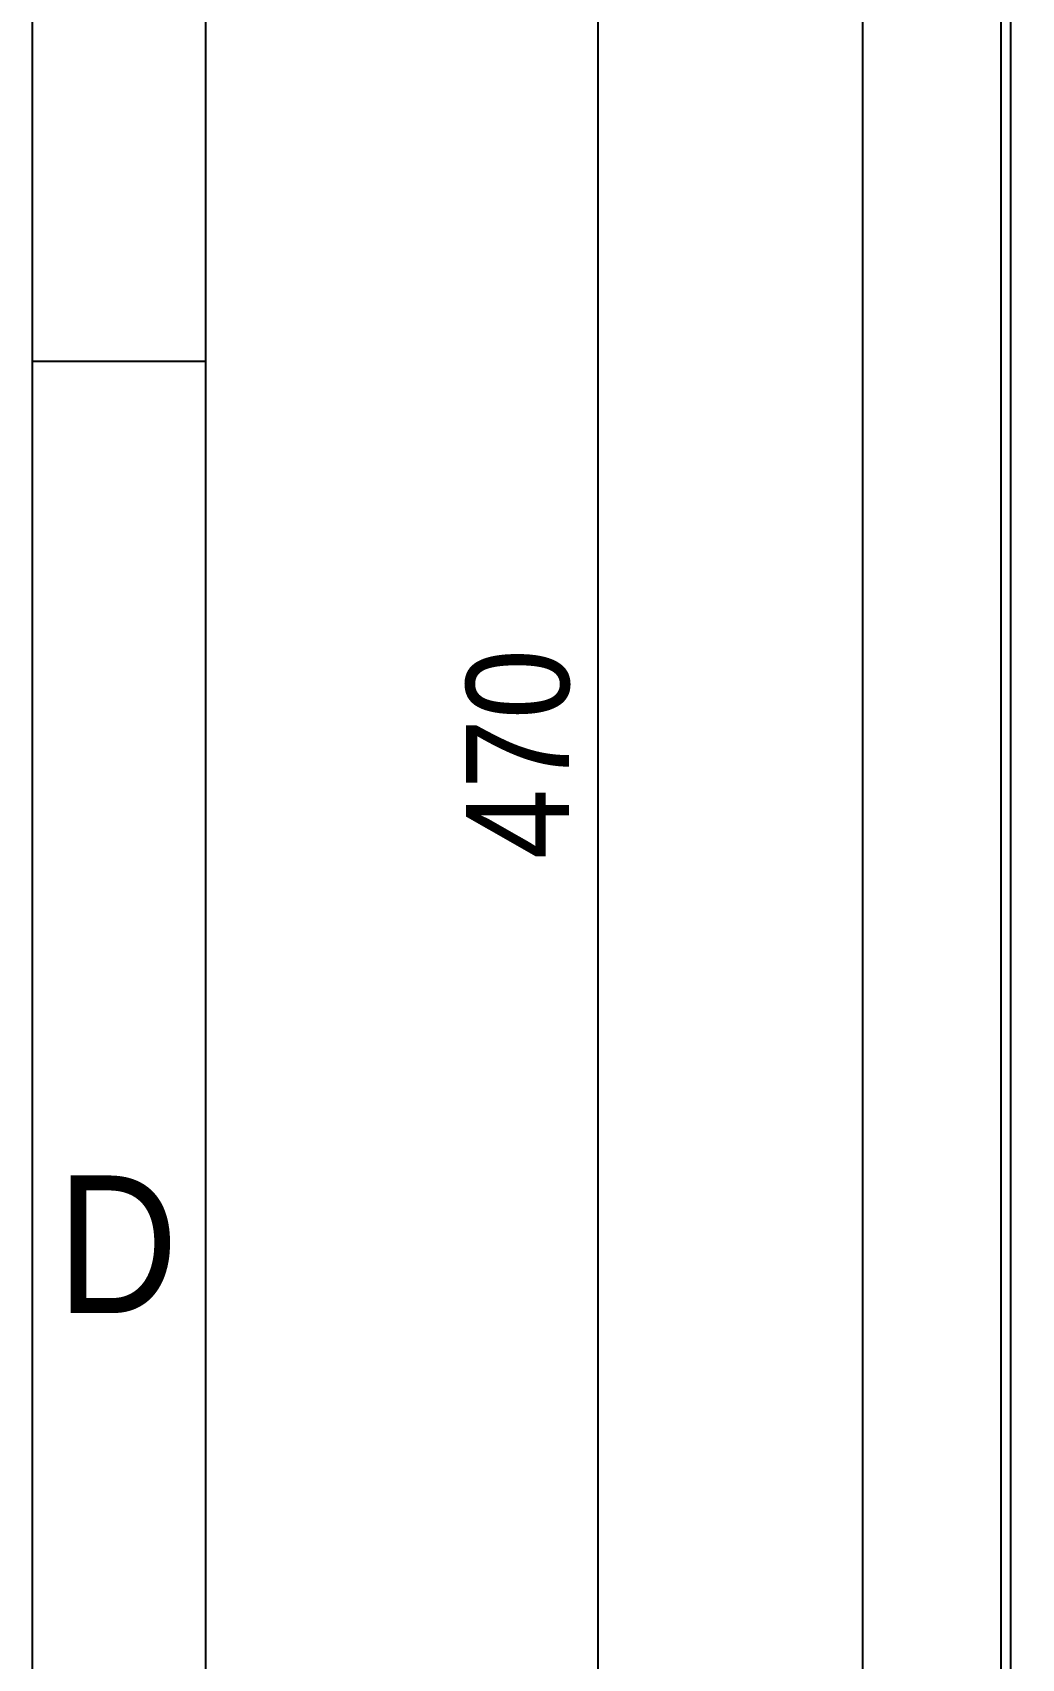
# Model space of a CAD drawing. Extents: x 75 to 2075, y 25 to 1460.
# Drawn here: x 75 to 217.7, y 805.4 to 1040 of the extents above; entities that cross this region are included whole.
import ezdxf

# ---------------------------------------------------------------- set-up
doc = ezdxf.new("R2010")
doc.units = 0
doc.header["$LTSCALE"] = 5
doc.linetypes.add('SLD-KATı', pattern=[0])
doc.layers.get('0').update_dxf_attribs({"linetype": 'CONTINUOUS'})
doc.styles.add('SLDTEXTSTYLE3', font='GOTHIC.TTF', dxfattribs={"width": 0.913})
doc.dimstyles.new('SLDDIMSTYLE0', dxfattribs={"dimtxt": 14.875, "dimasz": 16.51, "dimexe": 0, "dimexo": 0.0625, "dimgap": 3.71875, "dimtad": 1, "dimlfac": 0.7, "dimrnd": 1e-09, "dimzin": 12, "dimtxsty": 'SLDTEXTSTYLE3', "dimsah": 1, "dimcen": 0.09, "dimazin": 3, "dimtfac": 1, "dimtofl": 0, "dimtmove": 0, "dimatfit": 3, "dimtolj": 1, "dimtzin": 12})

# ---------------------------------------------------------------- blocks, each defined once
blk = doc.blocks.new('_D_6')
at = {"color": 7, "linetype": 'SLD-KATı'}
for p, q in [((212.74, 1265.06), (151.57, 1265.06)), ((156.57, 1265.06), (156.57, 593.63)), ((212.74, 593.63), (151.57, 593.63))]:
    blk.add_line(p, q, dxfattribs=at)
for points in [[(156.57, 1265.06), (154.03, 1248.55), (159.11, 1248.55)], [(156.57, 593.63), (159.11, 610.14), (154.03, 610.14)]]:
    blk.add_solid(points, dxfattribs=at)
at = {"color": 7, "linetype": 'SLD-KATı', "insert": (137.57, 920.71), "char_height": 14.875, "attachment_point": 1, "rotation": 90, "style": 'SLDTEXTSTYLE3'}
blk.add_mtext('470', dxfattribs=at)

msp = doc.modelspace()

# ---------------------------------------------------------------- linework, layer by layer
at = {"color": 7, "linetype": 'SLD-KATı'}
for p, q in [((75, 25), (75, 1460)), ((100, 50), (100, 1435)), ((214.781, 1263.534), (214.781, 595.164)), ((194.781, 1256.391), (194.781, 602.307)), ((216.21, 742.278), (216.21, 1153.707)), ((100, 992.5), (75, 992.5))]:
    msp.add_line(p, q, dxfattribs=at)

# ---------------------------------------------------------------- texts
at = {"color": 7, "linetype": 'CONTINUOUS', "insert": (87.263, 875.068), "char_height": 19.844, "attachment_point": 2, "style": 'SLDTEXTSTYLE3'}
msp.add_mtext('D', dxfattribs=at)

# ---------------------------------------------------------------- dimensions: what is measured, and where the dimension line sits
at = {"color": 7, "linetype": 'SLD-KATı'}
dim = msp.add_linear_dim(base=(156.573, 593.635), p1=(217.74, 1265.063), p2=(217.74, 593.635), angle=90, dimstyle='SLDDIMSTYLE0', dxfattribs=at)
dim.commit()
dim.dimension.update_dxf_attribs({"geometry": '_D_6', "text_midpoint": (156.573, 937.199), "dimtype": 160})

doc.saveas('drawing.dxf')
